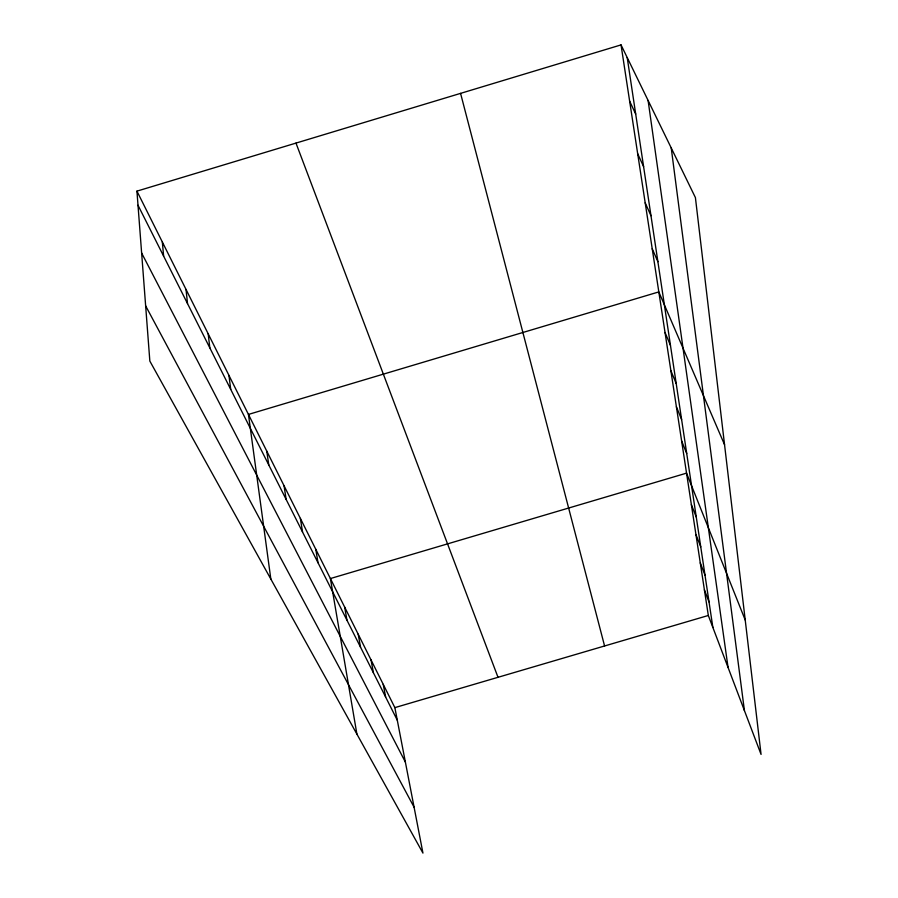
<?xml version="1.0" encoding="UTF-8"?>
<svg xmlns="http://www.w3.org/2000/svg" width="898" height="898" viewBox="0 0 898 898"><rect width="100%" height="100%" fill="white"/><g stroke="black" fill="none" stroke-linecap="round" stroke-linejoin="round"><path stroke-width="1.35" d="M136.934 191.139L394.862 707.624L422.947 853.1L149.843 361.097L136.934 191.139L621.034 44.9L695.411 197.594L761.066 754.421L708.32 615.478L621.034 44.9M394.862 707.624L708.32 615.478M145.644 305.87L414.09 807.212M141.626 253.023L405.368 762.065M138 205.238L397.286 720.185M629.655 101.227L635.694 114.012M637.681 153.726L643.597 166.59M645.191 202.802L650.971 215.711M652.217 248.768L657.886 261.677M724.54 444.678L658.818 291.906L248.443 414.427L270.837 579.064M665.025 332.473L670.458 345.337M670.873 370.694L676.194 383.491M676.385 406.76L681.604 419.501M681.604 440.862L686.723 453.512M745.228 620.047L686.543 473.145L330.397 578.548L356.899 734.115M691.359 504.654L696.276 517.102M695.928 534.523L700.754 546.871M700.272 562.878L704.997 575.113M704.391 589.829L709.038 601.941M295.981 143.096L498.008 677.305M460.573 93.37L604.579 645.976M383.233 684.343L385.646 697.061M371.031 659.895L373.411 672.77M358.19 634.19L360.536 647.2M344.664 607.104L346.976 620.271M315.793 549.295L318.004 562.743M300.37 518.415L302.525 531.975M284.06 485.751L286.136 499.434M627.208 57.562L712.866 627.478M266.773 451.144L268.771 464.951M648.098 100.464L728.054 667.461M671.233 147.957L744.42 710.587M228.945 375.398L230.719 389.384M208.19 333.832L209.829 347.885M186.032 289.459L187.514 303.569M162.336 242.011L163.627 256.132"/></g></svg>
